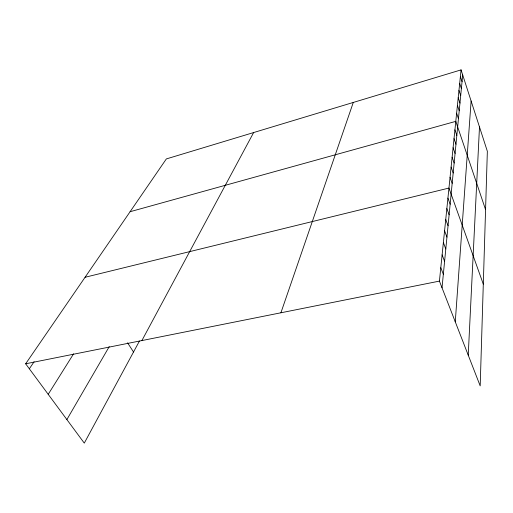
<?xml version="1.0" encoding="UTF-8"?>
<svg xmlns="http://www.w3.org/2000/svg" width="513" height="513" viewBox="0 0 513 513"><rect width="100%" height="100%" fill="white"/><g stroke="black" fill="none" stroke-linecap="round" stroke-linejoin="round"><path stroke-width="0.77" d="M468.228 355.15L479.488 126.948M139.453 341.036L84.286 443.117L25.65 363.794L166.34 158.927L461.065 69.883L487.35 151.303L480.194 385.911L455.268 321.837L471.114 100.997M455.268 321.837L442.026 287.799L462.7 74.949M442.026 287.799L439.423 281.111L461.065 69.883M280.912 312.789L353.284 102.446M141.889 340.568L253.627 132.559M66.882 419.57L109.231 346.634M48.209 394.317L73.596 353.81M29.337 368.783L34.108 361.729M130.09 211.715L455.794 121.363L485.574 209.663M85.068 277.276L448.958 188.059L483.297 284.125M25.65 363.794L439.423 281.111M127.57 342.819L133.527 352.001M440.802 267.69L443.341 274.301M442.116 254.852L444.591 261.374M443.379 242.546L445.797 248.991M444.585 230.754L446.951 237.121M445.746 219.436L448.054 225.72M446.861 208.56L449.119 214.774M447.932 198.114L450.145 204.251M450.055 177.351L452.177 183.333M451.107 167.071L453.178 172.977M452.12 157.202L454.146 163.031M453.094 147.718L455.076 153.47M454.024 138.6L455.967 144.275M454.928 129.821L456.826 135.419M456.628 113.213L458.455 118.67M457.436 105.351L459.225 110.737M458.212 97.759L459.969 103.081M458.962 90.429L460.687 95.687M459.686 83.35L461.379 88.544M460.392 76.508L462.053 81.631"/></g></svg>
